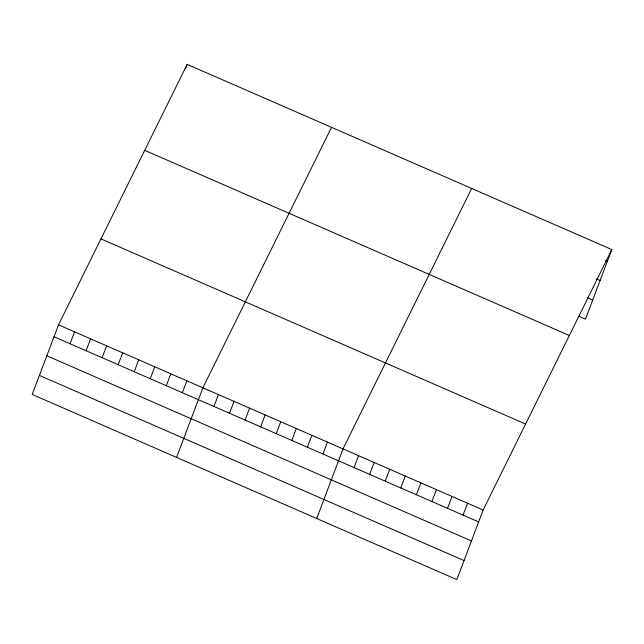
<?xml version="1.0" encoding="UTF-8"?>
<svg xmlns="http://www.w3.org/2000/svg" width="644" height="644" viewBox="0 0 644 644"><rect width="100%" height="100%" fill="white"/><g stroke="black" fill="none" stroke-linecap="round" stroke-linejoin="round"><path stroke-width="0.97" d="M58.507 324.834L32.2 394.45L456.829 579.616L483.137 510L611.8 249.55L187.171 64.384L58.507 324.834L483.137 510M70.051 343.727L74.551 331.829M185.44 68.964L187.171 64.384M86.095 350.722L90.587 338.825M102.13 357.718L106.63 345.82M118.174 364.713L122.674 352.815M134.218 371.709L138.718 359.811M150.261 378.704L154.753 366.798M166.297 385.7L170.797 373.794M182.341 392.695L186.841 380.789M176.577 457.401L202.884 387.785L331.539 127.343M213.953 406.477L218.453 394.579M229.522 413.271L234.022 401.365M245.09 420.057L249.59 408.159M260.659 426.843L265.159 414.945M276.236 433.637L280.728 421.731M291.804 440.424L296.296 428.526M307.373 447.218L311.873 435.312M322.942 454.004L327.442 442.106M316.703 518.509L343.011 448.892L471.674 188.451M354.079 467.584L358.579 455.678M369.648 474.37L374.148 462.473M385.225 481.165L389.717 469.259M400.793 487.951L405.285 476.053M416.362 494.745L420.862 482.839M431.931 501.531L436.431 489.625M447.5 508.317L451.999 496.419M463.068 515.111L467.568 503.206M611.8 249.55L585.493 319.166L579.085 316.373M605.473 260.659L607.3 261.456M596.441 278.9L600.103 280.502M587.199 297.729L592.689 300.12M144.707 150.334L569.344 335.5M100.963 238.884L525.593 424.05M54.007 336.732L478.637 521.898M46.811 355.778L471.44 540.944M39.397 375.404L464.026 560.57"/></g></svg>
